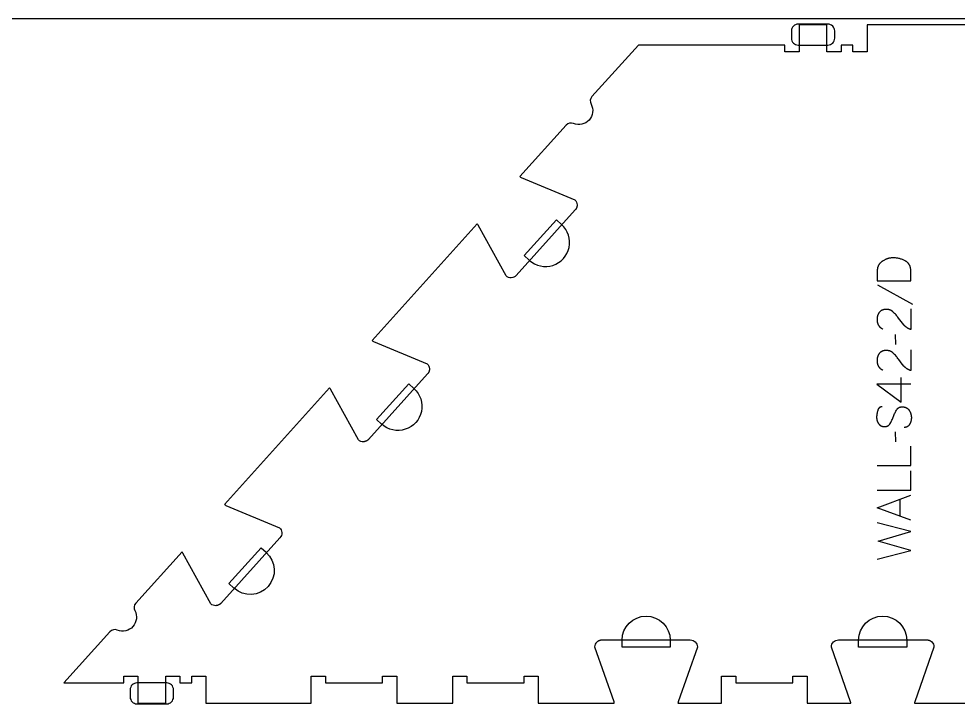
# Model space of a CAD drawing. Extents: x 0 to 4485, y 0 to 10771.
# Drawn here: x 1524 to 2354, y 4959 to 5569 of the extents above; entities that cross this region are included whole.
import ezdxf

# ---------------------------------------------------------------- set-up
doc = ezdxf.new("R2010")
doc.units = 0
for name, color, linetype in [('0_SHEET_SPRUCEPLY_2440X122', 1, 'CONTINUOUS'), ('1_ANYTOOL_1MMDEEP_LABELS_S', 2, 'CONTINUOUS'), ('4_ANYTOOL_CUTTHROUGH_OUTSI', 5, 'CONTINUOUS'), ('5_ANYTOOL_HALF_MILL_9MM_IN', 3, 'CONTINUOUS')]:
    doc.layers.add(name, color=color, linetype=linetype)

msp = doc.modelspace()

# ---------------------------------------------------------------- linework, layer by layer
at = {"layer": '0_SHEET_SPRUCEPLY_2440X122'}
msp.add_lwpolyline([(371.7, 5569.42), (371.7, 4349.42), (2811.7, 4349.42), (2811.7, 5569.42)], close=True, dxfattribs=at)
at = {"layer": '1_ANYTOOL_1MMDEEP_LABELS_S', "color": 2}
msp.add_lwpolyline([(2281.97, 5337.79), (2311.97, 5337.79), (2311.89, 5346.32), (2311.88, 5346.73), (2311.86, 5347.14), (2311.83, 5347.53), (2311.79, 5347.92), (2311.74, 5348.3), (2311.69, 5348.67), (2311.62, 5349.04), (2311.54, 5349.39), (2311.46, 5349.74), (2311.36, 5350.08), (2311.26, 5350.41), (2311.14, 5350.74), (2311.02, 5351.06), (2310.95, 5351.21), (2310.89, 5351.36), (2310.82, 5351.52), (2310.74, 5351.67), (2310.67, 5351.81), (2310.59, 5351.96), (2310.51, 5352.1), (2310.43, 5352.24), (2310.35, 5352.38), (2310.26, 5352.52), (2310.17, 5352.66), (2310.08, 5352.79), (2309.98, 5352.92), (2309.89, 5353.05), (2309.79, 5353.18), (2309.69, 5353.31), (2309.59, 5353.43), (2309.48, 5353.55), (2309.37, 5353.67), (2309.26, 5353.79), (2309.15, 5353.91), (2309.03, 5354.02), (2308.92, 5354.13), (2308.8, 5354.24), (2308.68, 5354.35), (2308.55, 5354.46), (2308.42, 5354.56), (2308.3, 5354.66), (2308.16, 5354.76), (2308.03, 5354.86), (2307.89, 5354.96), (2307.75, 5355.05), (2307.47, 5355.24), (2307.18, 5355.41), (2306.87, 5355.58), (2306.25, 5355.9), (2305.63, 5356.19), (2305, 5356.47), (2304.36, 5356.72), (2303.72, 5356.96), (2303.07, 5357.17), (2302.42, 5357.37), (2301.76, 5357.54), (2301.1, 5357.69), (2300.43, 5357.83), (2299.75, 5357.94), (2299.07, 5358.03), (2298.38, 5358.1), (2297.69, 5358.15), (2296.99, 5358.18), (2296.29, 5358.19), (2295.69, 5358.18), (2295.1, 5358.16), (2294.51, 5358.11), (2293.94, 5358.04), (2293.36, 5357.95), (2293.08, 5357.9), (2292.8, 5357.84), (2292.51, 5357.78), (2292.24, 5357.72), (2291.96, 5357.65), (2291.68, 5357.57), (2291.41, 5357.49), (2291.13, 5357.41), (2290.86, 5357.32), (2290.59, 5357.22), (2290.32, 5357.12), (2290.05, 5357.02), (2289.79, 5356.91), (2289.52, 5356.8), (2289, 5356.55), (2288.48, 5356.29), (2287.97, 5356.01), (2287.46, 5355.71), (2287.15, 5355.51), (2286.86, 5355.32), (2286.57, 5355.11), (2286.29, 5354.91), (2286.02, 5354.7), (2285.76, 5354.49), (2285.51, 5354.28), (2285.27, 5354.06), (2285.04, 5353.84), (2284.81, 5353.61), (2284.6, 5353.38), (2284.4, 5353.15), (2284.2, 5352.91), (2284.02, 5352.68), (2283.84, 5352.43), (2283.67, 5352.19), (2283.51, 5351.94), (2283.36, 5351.69), (2283.22, 5351.43), (2283.09, 5351.17), (2282.97, 5350.91), (2282.86, 5350.65), (2282.76, 5350.38), (2282.67, 5350.1), (2282.58, 5349.83), (2282.51, 5349.55), (2282.44, 5349.27), (2282.38, 5348.98), (2282.34, 5348.69), (2282.3, 5348.4), (2282.27, 5348.1), (2282.25, 5347.8), (2282.15, 5345.37), (2282.06, 5342.89), (2282.01, 5340.36)], close=True, dxfattribs=at)
for points in [[(2282.44, 5334.37), (2313.22, 5317.18)], [(2311.93, 5313.15), (2311.89, 5294.85), (2311.43, 5295), (2311.21, 5295.08), (2310.99, 5295.16), (2310.77, 5295.24), (2310.55, 5295.33), (2310.33, 5295.43), (2310.12, 5295.52), (2309.91, 5295.62), (2309.7, 5295.73), (2309.5, 5295.83), (2309.3, 5295.94), (2309.09, 5296.06), (2308.9, 5296.17), (2308.7, 5296.3), (2308.51, 5296.42), (2308.32, 5296.55), (2308.13, 5296.68), (2307.94, 5296.82), (2307.76, 5296.96), (2307.58, 5297.1), (2307.4, 5297.24), (2307.22, 5297.39), (2307.05, 5297.55), (2306.87, 5297.7), (2306.7, 5297.86), (2306.54, 5298.03), (2306.37, 5298.2), (2306.21, 5298.37), (2306.05, 5298.54), (2305.74, 5298.9), (2304.52, 5300.38), (2303.33, 5301.87), (2302.17, 5303.38), (2301.04, 5304.9), (2300.48, 5305.66), (2299.91, 5306.39), (2299.34, 5307.1), (2298.75, 5307.79), (2298.16, 5308.46), (2297.56, 5309.1), (2296.95, 5309.72), (2296.33, 5310.32), (2296.17, 5310.47), (2296.02, 5310.61), (2295.85, 5310.74), (2295.69, 5310.88), (2295.53, 5311), (2295.36, 5311.12), (2295.19, 5311.24), (2295.02, 5311.35), (2294.84, 5311.46), (2294.66, 5311.57), (2294.48, 5311.66), (2294.3, 5311.76), (2294.12, 5311.85), (2293.93, 5311.93), (2293.75, 5312.01), (2293.56, 5312.09), (2293.36, 5312.16), (2293.17, 5312.23), (2292.97, 5312.29), (2292.77, 5312.35), (2292.57, 5312.4), (2292.37, 5312.45), (2292.16, 5312.49), (2291.95, 5312.53), (2291.74, 5312.57), (2291.53, 5312.6), (2291.31, 5312.62), (2291.09, 5312.64), (2290.87, 5312.66), (2290.65, 5312.67), (2290.43, 5312.68), (2290.2, 5312.68), (2289.95, 5312.68), (2289.71, 5312.67), (2289.46, 5312.66), (2289.22, 5312.64), (2288.99, 5312.62), (2288.76, 5312.59), (2288.53, 5312.56), (2288.31, 5312.52), (2288.09, 5312.48), (2287.87, 5312.43), (2287.66, 5312.38), (2287.45, 5312.32), (2287.25, 5312.26), (2287.05, 5312.2), (2286.85, 5312.12), (2286.66, 5312.05), (2286.47, 5311.97), (2286.28, 5311.88), (2286.1, 5311.79), (2285.92, 5311.69), (2285.74, 5311.59), (2285.57, 5311.48), (2285.41, 5311.37), (2285.24, 5311.26), (2285.08, 5311.14), (2284.93, 5311.01), (2284.78, 5310.88), (2284.63, 5310.74), (2284.48, 5310.6), (2284.34, 5310.46), (2284.21, 5310.31), (2284.07, 5310.15), (2283.94, 5309.99), (2283.82, 5309.83), (2283.7, 5309.67), (2283.58, 5309.5), (2283.47, 5309.33), (2283.36, 5309.16), (2283.26, 5308.98), (2283.15, 5308.8), (2283.06, 5308.62), (2282.97, 5308.44), (2282.88, 5308.26), (2282.79, 5308.07), (2282.71, 5307.88), (2282.64, 5307.68), (2282.57, 5307.49), (2282.5, 5307.29), (2282.43, 5307.09), (2282.38, 5306.89), (2282.32, 5306.68), (2282.27, 5306.47), (2282.22, 5306.26), (2282.18, 5306.05), (2282.14, 5305.83), (2282.1, 5305.61), (2282.07, 5305.39), (2282.05, 5305.17), (2282.02, 5304.94), (2282.01, 5304.71), (2281.99, 5304.48), (2281.98, 5304.24), (2281.97, 5303.77), (2281.98, 5303.4), (2281.99, 5303.04), (2282.02, 5302.69), (2282.05, 5302.34), (2282.1, 5302), (2282.15, 5301.67), (2282.22, 5301.34), (2282.29, 5301.02), (2282.38, 5300.7), (2282.42, 5300.55), (2282.47, 5300.4), (2282.52, 5300.24), (2282.58, 5300.09), (2282.63, 5299.95), (2282.69, 5299.8), (2282.75, 5299.66), (2282.81, 5299.51), (2282.88, 5299.37), (2282.95, 5299.23), (2283.02, 5299.09), (2283.09, 5298.96), (2283.17, 5298.82), (2283.25, 5298.69), (2283.33, 5298.56), (2283.41, 5298.43), (2283.5, 5298.3), (2283.59, 5298.17), (2283.68, 5298.04), (2283.77, 5297.92), (2283.87, 5297.8), (2283.97, 5297.68), (2284.07, 5297.56), (2284.17, 5297.44), (2284.28, 5297.33), (2284.38, 5297.21), (2284.49, 5297.1), (2284.61, 5296.99), (2284.72, 5296.88), (2284.84, 5296.77), (2284.96, 5296.67), (2285.09, 5296.56), (2285.34, 5296.36), (2285.6, 5296.17), (2285.88, 5295.97), (2286.16, 5295.79), (2286.46, 5295.61), (2286.76, 5295.44), (2287.07, 5295.28)], [(2298.09, 5290.57), (2298.17, 5281.78)], [(2311.93, 5276.85), (2311.89, 5258.55), (2311.43, 5258.7), (2311.21, 5258.78), (2310.99, 5258.86), (2310.77, 5258.94), (2310.55, 5259.03), (2310.33, 5259.13), (2310.12, 5259.22), (2309.91, 5259.32), (2309.7, 5259.43), (2309.5, 5259.53), (2309.3, 5259.64), (2309.09, 5259.76), (2308.9, 5259.87), (2308.7, 5260), (2308.51, 5260.12), (2308.32, 5260.25), (2308.13, 5260.38), (2307.94, 5260.52), (2307.76, 5260.66), (2307.58, 5260.8), (2307.4, 5260.94), (2307.22, 5261.09), (2307.05, 5261.25), (2306.87, 5261.4), (2306.7, 5261.56), (2306.54, 5261.73), (2306.37, 5261.9), (2306.21, 5262.07), (2306.05, 5262.24), (2305.74, 5262.6), (2304.52, 5264.08), (2303.33, 5265.57), (2302.17, 5267.08), (2301.04, 5268.6), (2300.48, 5269.36), (2299.91, 5270.09), (2299.34, 5270.8), (2298.75, 5271.49), (2298.16, 5272.16), (2297.56, 5272.8), (2296.95, 5273.42), (2296.33, 5274.02), (2296.17, 5274.17), (2296.02, 5274.31), (2295.85, 5274.44), (2295.69, 5274.58), (2295.53, 5274.7), (2295.36, 5274.82), (2295.19, 5274.94), (2295.02, 5275.05), (2294.84, 5275.16), (2294.66, 5275.27), (2294.48, 5275.36), (2294.3, 5275.46), (2294.12, 5275.55), (2293.93, 5275.63), (2293.75, 5275.71), (2293.56, 5275.79), (2293.36, 5275.86), (2293.17, 5275.93), (2292.97, 5275.99), (2292.77, 5276.05), (2292.57, 5276.1), (2292.37, 5276.15), (2292.16, 5276.19), (2291.95, 5276.23), (2291.74, 5276.27), (2291.53, 5276.3), (2291.31, 5276.32), (2291.09, 5276.34), (2290.87, 5276.36), (2290.65, 5276.37), (2290.43, 5276.38), (2290.2, 5276.38), (2289.95, 5276.38), (2289.71, 5276.37), (2289.46, 5276.36), (2289.22, 5276.34), (2288.99, 5276.32), (2288.76, 5276.29), (2288.53, 5276.26), (2288.31, 5276.22), (2288.09, 5276.18), (2287.87, 5276.13), (2287.66, 5276.08), (2287.45, 5276.02), (2287.25, 5275.96), (2287.05, 5275.9), (2286.85, 5275.82), (2286.66, 5275.75), (2286.47, 5275.67), (2286.28, 5275.58), (2286.1, 5275.49), (2285.92, 5275.39), (2285.74, 5275.29), (2285.57, 5275.18), (2285.41, 5275.07), (2285.24, 5274.96), (2285.08, 5274.84), (2284.93, 5274.71), (2284.78, 5274.58), (2284.63, 5274.44), (2284.48, 5274.3), (2284.34, 5274.16), (2284.21, 5274.01), (2284.07, 5273.85), (2283.94, 5273.69), (2283.82, 5273.53), (2283.7, 5273.37), (2283.58, 5273.2), (2283.47, 5273.03), (2283.36, 5272.86), (2283.26, 5272.68), (2283.15, 5272.5), (2283.06, 5272.32), (2282.97, 5272.14), (2282.88, 5271.96), (2282.79, 5271.77), (2282.71, 5271.58), (2282.64, 5271.38), (2282.57, 5271.19), (2282.5, 5270.99), (2282.43, 5270.79), (2282.38, 5270.59), (2282.32, 5270.38), (2282.27, 5270.17), (2282.22, 5269.96), (2282.18, 5269.75), (2282.14, 5269.53), (2282.1, 5269.31), (2282.07, 5269.09), (2282.05, 5268.87), (2282.02, 5268.64), (2282.01, 5268.41), (2281.99, 5268.18), (2281.98, 5267.94), (2281.97, 5267.47), (2281.98, 5267.1), (2281.99, 5266.74), (2282.02, 5266.39), (2282.05, 5266.04), (2282.1, 5265.7), (2282.15, 5265.37), (2282.22, 5265.04), (2282.29, 5264.72), (2282.38, 5264.4), (2282.42, 5264.25), (2282.47, 5264.1), (2282.52, 5263.94), (2282.58, 5263.79), (2282.63, 5263.65), (2282.69, 5263.5), (2282.75, 5263.36), (2282.81, 5263.21), (2282.88, 5263.07), (2282.95, 5262.93), (2283.02, 5262.79), (2283.09, 5262.66), (2283.17, 5262.52), (2283.25, 5262.39), (2283.33, 5262.26), (2283.41, 5262.13), (2283.5, 5262), (2283.59, 5261.87), (2283.68, 5261.74), (2283.77, 5261.62), (2283.87, 5261.5), (2283.97, 5261.38), (2284.07, 5261.26), (2284.17, 5261.14), (2284.28, 5261.03), (2284.38, 5260.91), (2284.49, 5260.8), (2284.61, 5260.69), (2284.72, 5260.58), (2284.84, 5260.47), (2284.96, 5260.37), (2285.09, 5260.26), (2285.34, 5260.06), (2285.6, 5259.87), (2285.88, 5259.67), (2286.16, 5259.49), (2286.46, 5259.31), (2286.76, 5259.14), (2287.07, 5258.98)], [(2303.32, 5230.65), (2303.32, 5252.42)], [(2311.97, 5246.64), (2281.93, 5246.68), (2303.32, 5230.65)], [(2286.56, 5226.62), (2286.37, 5226.62), (2286.28, 5226.62), (2286.19, 5226.61), (2286.1, 5226.6), (2286.01, 5226.59), (2285.92, 5226.58), (2285.83, 5226.57), (2285.74, 5226.56), (2285.66, 5226.54), (2285.58, 5226.53), (2285.49, 5226.51), (2285.41, 5226.49), (2285.33, 5226.47), (2285.25, 5226.44), (2285.17, 5226.42), (2285.09, 5226.39), (2285.01, 5226.36), (2284.94, 5226.33), (2284.86, 5226.3), (2284.79, 5226.27), (2284.72, 5226.24), (2284.64, 5226.2), (2284.57, 5226.16), (2284.5, 5226.12), (2284.43, 5226.08), (2284.37, 5226.04), (2284.3, 5226), (2284.23, 5225.95), (2284.17, 5225.9), (2284.1, 5225.85), (2284.04, 5225.8), (2283.98, 5225.75), (2283.92, 5225.7), (2283.86, 5225.64), (2283.8, 5225.59), (2283.74, 5225.53), (2283.69, 5225.47), (2283.63, 5225.41), (2283.58, 5225.34), (2283.52, 5225.28), (2283.47, 5225.21), (2283.42, 5225.14), (2283.37, 5225.07), (2283.32, 5225), (2283.27, 5224.93), (2283.22, 5224.85), (2283.18, 5224.78), (2283.13, 5224.7), (2283.09, 5224.62), (2283.04, 5224.54), (2283, 5224.46), (2282.92, 5224.29), (2282.84, 5224.11), (2282.77, 5223.93), (2282.7, 5223.74), (2282.63, 5223.55), (2282.57, 5223.34), (2282.35, 5222.53), (2282.16, 5221.73), (2282, 5220.95), (2281.87, 5220.18), (2281.81, 5219.8), (2281.76, 5219.42), (2281.72, 5219.05), (2281.69, 5218.68), (2281.66, 5218.31), (2281.65, 5217.95), (2281.63, 5217.59), (2281.63, 5217.24), (2281.63, 5217.04), (2281.64, 5216.85), (2281.65, 5216.66), (2281.66, 5216.46), (2281.67, 5216.28), (2281.69, 5216.09), (2281.72, 5215.9), (2281.74, 5215.71), (2281.77, 5215.53), (2281.81, 5215.34), (2281.85, 5215.16), (2281.89, 5214.98), (2281.93, 5214.8), (2281.98, 5214.62), (2282.03, 5214.45), (2282.09, 5214.27), (2282.14, 5214.09), (2282.21, 5213.92), (2282.27, 5213.75), (2282.34, 5213.58), (2282.41, 5213.41), (2282.49, 5213.24), (2282.57, 5213.07), (2282.65, 5212.91), (2282.74, 5212.74), (2282.83, 5212.58), (2282.93, 5212.42), (2283.02, 5212.25), (2283.13, 5212.09), (2283.23, 5211.94), (2283.34, 5211.78), (2283.45, 5211.62), (2283.57, 5211.47), (2283.69, 5211.32), (2283.81, 5211.18), (2283.93, 5211.04), (2284.06, 5210.91), (2284.19, 5210.78), (2284.32, 5210.65), (2284.46, 5210.54), (2284.6, 5210.42), (2284.74, 5210.31), (2284.89, 5210.21), (2285.04, 5210.11), (2285.19, 5210.01), (2285.35, 5209.92), (2285.5, 5209.84), (2285.66, 5209.76), (2285.83, 5209.68), (2286, 5209.61), (2286.17, 5209.55), (2286.34, 5209.49), (2286.52, 5209.43), (2286.7, 5209.38), (2286.88, 5209.33), (2287.06, 5209.29), (2287.25, 5209.26), (2287.44, 5209.22), (2287.64, 5209.2), (2287.84, 5209.18), (2288.04, 5209.16), (2288.24, 5209.15), (2288.45, 5209.14), (2288.66, 5209.14), (2288.87, 5209.14), (2289.09, 5209.15), (2289.29, 5209.16), (2289.5, 5209.18), (2289.7, 5209.21), (2289.89, 5209.24), (2290.09, 5209.27), (2290.28, 5209.31), (2290.46, 5209.36), (2290.64, 5209.41), (2290.82, 5209.47), (2291, 5209.53), (2291.08, 5209.57), (2291.17, 5209.6), (2291.25, 5209.64), (2291.34, 5209.68), (2291.42, 5209.72), (2291.5, 5209.76), (2291.58, 5209.8), (2291.66, 5209.84), (2291.74, 5209.89), (2291.82, 5209.94), (2291.89, 5209.98), (2291.97, 5210.03), (2292.04, 5210.08), (2292.12, 5210.13), (2292.19, 5210.19), (2292.26, 5210.24), (2292.33, 5210.3), (2292.4, 5210.36), (2292.47, 5210.41), (2292.54, 5210.47), (2292.61, 5210.54), (2292.68, 5210.6), (2292.74, 5210.66), (2292.81, 5210.73), (2292.93, 5210.86), (2293.06, 5211), (2293.17, 5211.15), (2293.29, 5211.3), (2293.4, 5211.46), (2293.51, 5211.62), (2293.62, 5211.79), (2293.72, 5211.97), (2294.11, 5212.68), (2294.49, 5213.41), (2294.85, 5214.16), (2295.21, 5214.92), (2295.56, 5215.7), (2295.89, 5216.5), (2296.21, 5217.31), (2296.52, 5218.14), (2296.84, 5218.96), (2297.16, 5219.77), (2297.51, 5220.55), (2297.87, 5221.32), (2298.24, 5222.06), (2298.63, 5222.79), (2299.04, 5223.49), (2299.46, 5224.18), (2299.57, 5224.35), (2299.68, 5224.51), (2299.8, 5224.66), (2299.86, 5224.73), (2299.92, 5224.81), (2299.98, 5224.88), (2300.04, 5224.95), (2300.11, 5225.02), (2300.17, 5225.09), (2300.24, 5225.15), (2300.31, 5225.22), (2300.37, 5225.28), (2300.44, 5225.34), (2300.51, 5225.4), (2300.58, 5225.46), (2300.65, 5225.52), (2300.73, 5225.57), (2300.8, 5225.63), (2300.88, 5225.68), (2300.95, 5225.73), (2301.03, 5225.78), (2301.11, 5225.83), (2301.18, 5225.88), (2301.26, 5225.92), (2301.34, 5225.97), (2301.43, 5226.01), (2301.51, 5226.05), (2301.59, 5226.09), (2301.68, 5226.13), (2301.76, 5226.17), (2301.85, 5226.2), (2301.94, 5226.24), (2302.02, 5226.27), (2302.11, 5226.3), (2302.2, 5226.33), (2302.3, 5226.36), (2302.39, 5226.38), (2302.58, 5226.43), (2302.77, 5226.47), (2302.96, 5226.51), (2303.16, 5226.54), (2303.37, 5226.57), (2303.57, 5226.59), (2303.79, 5226.6), (2304, 5226.61), (2304.22, 5226.61), (2304.44, 5226.61), (2304.67, 5226.6), (2304.9, 5226.58), (2305.13, 5226.56), (2305.36, 5226.53), (2305.58, 5226.5), (2305.8, 5226.46), (2306.02, 5226.42), (2306.23, 5226.38), (2306.44, 5226.33), (2306.65, 5226.27), (2306.85, 5226.21), (2307.05, 5226.14), (2307.24, 5226.07), (2307.43, 5225.99), (2307.62, 5225.91), (2307.8, 5225.83), (2307.98, 5225.73), (2308.15, 5225.64), (2308.33, 5225.54), (2308.49, 5225.43), (2308.66, 5225.32), (2308.82, 5225.2), (2308.97, 5225.08), (2309.13, 5224.95), (2309.28, 5224.82), (2309.42, 5224.68), (2309.56, 5224.54), (2309.7, 5224.39), (2309.84, 5224.24), (2309.97, 5224.09), (2310.09, 5223.92), (2310.22, 5223.76), (2310.34, 5223.59), (2310.45, 5223.41), (2310.67, 5223.05), (2310.88, 5222.68), (2311.07, 5222.32), (2311.25, 5221.94), (2311.42, 5221.57), (2311.57, 5221.19), (2311.64, 5221), (2311.71, 5220.81), (2311.77, 5220.62), (2311.83, 5220.42), (2311.89, 5220.23), (2311.94, 5220.04), (2311.99, 5219.84), (2312.03, 5219.64), (2312.08, 5219.45), (2312.12, 5219.25), (2312.15, 5219.05), (2312.18, 5218.85), (2312.21, 5218.65), (2312.24, 5218.45), (2312.28, 5218.04), (2312.3, 5217.63), (2312.32, 5217.22), (2312.32, 5216.8), (2312.3, 5216.39), (2312.27, 5215.99), (2312.24, 5215.59), (2312.18, 5215.2), (2312.12, 5214.81), (2312.04, 5214.42), (2311.95, 5214.04), (2311.85, 5213.66), (2311.73, 5213.29), (2311.61, 5212.92), (2311.46, 5212.56), (2311.31, 5212.2), (2311.14, 5211.85), (2310.97, 5211.5), (2310.77, 5211.15), (2310.67, 5210.98), (2310.57, 5210.82), (2310.46, 5210.66), (2310.35, 5210.51), (2310.24, 5210.36), (2310.13, 5210.22), (2310.01, 5210.08), (2309.89, 5209.95), (2309.76, 5209.83), (2309.64, 5209.7), (2309.51, 5209.59), (2309.37, 5209.48), (2309.31, 5209.43), (2309.24, 5209.38), (2309.17, 5209.33), (2309.1, 5209.28), (2309.03, 5209.23), (2308.96, 5209.18), (2308.89, 5209.14), (2308.81, 5209.09), (2308.74, 5209.05), (2308.67, 5209.01), (2308.59, 5208.97), (2308.51, 5208.93), (2308.44, 5208.9), (2308.36, 5208.86), (2308.28, 5208.83), (2308.21, 5208.79), (2308.13, 5208.76), (2308.05, 5208.73), (2307.97, 5208.7), (2307.88, 5208.68), (2307.72, 5208.63), (2307.55, 5208.58), (2307.38, 5208.54), (2307.21, 5208.5), (2307.03, 5208.48), (2306.85, 5208.45), (2306.67, 5208.43), (2306.48, 5208.42), (2306.29, 5208.41), (2306.1, 5208.41)], [(2298.09, 5204.38), (2298.17, 5195.59)], [(2281.97, 5174.64), (2311.97, 5174.64), (2311.97, 5191.74)], [(2281.97, 5152.82), (2311.97, 5152.82), (2311.97, 5169.92)], [(2311.97, 5126.59), (2281.97, 5137.48), (2311.97, 5148.54)], [(2302.42, 5130.07), (2302.42, 5144.98)], [(2281.97, 5091.88), (2311.97, 5099.59), (2282.87, 5108.04), (2311.97, 5116.52), (2281.97, 5124.02)]]:
    msp.add_lwpolyline(points, dxfattribs=at)
at = {"layer": '4_ANYTOOL_CUTTHROUGH_OUTSI', "color": 5}
msp.add_lwpolyline([(2382.26, 5564.17), (2332.51, 5564.17), (2332.51, 5564.17), (2273.2, 5564.17), (2273.2, 5540.17), (2260.7, 5540.17), (2260.7, 5546.17), (2250.2, 5546.17), (2250.2, 5540.17), (2237.7, 5540.17), (2237.7, 5564.17), (2213.2, 5564.17), (2213.2, 5540.17), (2200.7, 5540.17), (2200.7, 5546.17), (2071.19, 5546.17), (2030.19, 5500.63), (2030.19, 5500.63, 0.317837), (2029.41, 5494.04, -0.707107), (2013.95, 5476.87, 0.317837), (2007.47, 5475.41), (1966.57, 5429.98, 0.061485), (1967.76, 5429.22), (2014.94, 5409.48), (2014.98, 5409.46), (2015.01, 5409.43), (2015.01, 5409.43, -0.198912), (2017.07, 5405.11), (2017.08, 5404.96), (2017.08, 5404.81), (2017.08, 5404.66), (2017.07, 5404.51), (2017.07, 5404.36), (2017.05, 5404.21), (2017.04, 5404.05), (2017.02, 5403.9), (2016.99, 5403.75), (2016.97, 5403.6), (2016.93, 5403.45), (2016.9, 5403.3), (2016.86, 5403.14), (2016.82, 5403), (2016.77, 5402.85), (2016.72, 5402.7), (2016.67, 5402.55), (2016.61, 5402.41), (2016.55, 5402.27), (2016.49, 5402.13), (2016.42, 5401.99), (2016.35, 5401.85), (2016.27, 5401.71), (2016.2, 5401.58), (2016.11, 5401.45), (2016.03, 5401.32), (2015.95, 5401.2), (2015.86, 5401.07), (2015.76, 5400.95), (2015.67, 5400.83), (2015.57, 5400.72), (2015.47, 5400.6), (1963.28, 5342.64, -0.414214), (1954.46, 5342.18), (1954.42, 5342.21), (1954.4, 5342.24), (1929.83, 5387.1), (1929.83, 5387.1, 0.061485), (1928.96, 5388.21), (1836.16, 5285.14, 0.061485), (1837.34, 5284.38), (1884.53, 5264.64), (1884.57, 5264.62), (1884.6, 5264.59), (1884.6, 5264.59, -0.198912), (1886.66, 5260.27), (1886.66, 5260.13), (1886.67, 5259.97), (1886.67, 5259.82), (1886.66, 5259.67), (1886.65, 5259.52), (1886.64, 5259.37), (1886.62, 5259.21), (1886.6, 5259.06), (1886.58, 5258.91), (1886.55, 5258.76), (1886.52, 5258.61), (1886.49, 5258.46), (1886.45, 5258.31), (1886.4, 5258.16), (1886.36, 5258.01), (1886.31, 5257.86), (1886.25, 5257.72), (1886.2, 5257.57), (1886.14, 5257.43), (1886.07, 5257.29), (1886, 5257.15), (1885.93, 5257.01), (1885.86, 5256.87), (1885.78, 5256.74), (1885.7, 5256.61), (1885.62, 5256.48), (1885.53, 5256.36), (1885.44, 5256.23), (1885.35, 5256.11), (1885.26, 5255.99), (1885.16, 5255.88), (1885.06, 5255.77), (1832.87, 5197.8), (1832.77, 5197.69), (1832.66, 5197.58), (1832.56, 5197.48), (1832.44, 5197.37), (1832.33, 5197.27), (1832.21, 5197.17), (1832.1, 5197.08), (1831.97, 5196.98), (1831.85, 5196.89), (1831.72, 5196.8), (1831.59, 5196.72), (1831.46, 5196.64), (1831.33, 5196.56), (1831.19, 5196.48), (1831.05, 5196.41), (1830.92, 5196.34), (1830.77, 5196.28), (1830.63, 5196.21), (1830.49, 5196.16), (1830.34, 5196.1), (1830.2, 5196.05), (1830.05, 5196), (1829.9, 5195.96), (1829.75, 5195.92), (1829.6, 5195.89), (1829.45, 5195.85), (1829.3, 5195.83), (1829.15, 5195.8), (1829, 5195.78), (1828.85, 5195.76), (1828.7, 5195.75), (1828.55, 5195.74, -0.198912), (1824.04, 5197.34), (1824.01, 5197.37), (1823.99, 5197.4), (1799.42, 5242.26), (1799.42, 5242.26, 0.061485), (1798.54, 5243.37), (1705.74, 5140.3, 0.061485), (1706.93, 5139.55), (1754.11, 5119.8), (1754.15, 5119.78), (1754.19, 5119.75), (1754.19, 5119.75, -0.414214), (1754.65, 5110.93), (1702.46, 5052.96), (1702.35, 5052.85), (1702.25, 5052.74), (1702.14, 5052.64), (1702.03, 5052.53), (1701.92, 5052.43), (1701.8, 5052.33), (1701.68, 5052.24), (1701.56, 5052.14), (1701.44, 5052.05), (1701.31, 5051.96), (1701.18, 5051.88), (1701.05, 5051.8), (1700.91, 5051.72), (1700.78, 5051.64), (1700.64, 5051.57), (1700.5, 5051.5), (1700.36, 5051.44), (1700.22, 5051.38), (1700.07, 5051.32), (1699.93, 5051.26), (1699.78, 5051.21), (1699.63, 5051.17), (1699.49, 5051.12), (1699.34, 5051.08), (1699.19, 5051.05), (1699.04, 5051.02), (1698.89, 5050.99), (1698.74, 5050.96), (1698.59, 5050.94), (1698.44, 5050.92), (1698.29, 5050.91), (1698.14, 5050.9, -0.198912), (1693.63, 5052.5), (1693.6, 5052.53), (1693.58, 5052.56), (1669.01, 5097.43), (1669.01, 5097.43, 0.061485), (1668.13, 5098.53), (1627.22, 5053.1, 0.317837), (1626.44, 5046.5, -0.317837), (1624.79, 5032.46, -0.317837), (1610.99, 5029.34, 0.317837), (1604.51, 5027.87), (1563.81, 4982.67), (1616.74, 4982.67), (1616.74, 4988.67), (1629.24, 4988.67), (1629.24, 4964.67), (1653.74, 4964.67), (1653.74, 4988.67), (1666.24, 4988.67), (1666.24, 4982.67), (1676.74, 4982.67), (1676.74, 4988.67), (1689.24, 4988.67), (1689.24, 4964.67), (1782.26, 4964.67), (1782.26, 4988.67), (1794.76, 4988.67), (1794.76, 4982.67), (1845.26, 4982.67), (1845.26, 4988.67), (1857.76, 4988.67), (1857.76, 4964.67), (1907.26, 4964.67), (1907.26, 4988.67), (1919.76, 4988.67), (1919.76, 4982.67), (1970.26, 4982.67), (1970.26, 4988.67), (1982.76, 4988.67), (1982.76, 4964.67), (2049.96, 4964.67), (2049.96, 4964.67, 0.061485), (2049.72, 4966.06), (2032.83, 5014.34), (2032.81, 5014.38), (2032.81, 5014.42), (2032.81, 5014.42, -0.198912), (2034.64, 5018.84), (2034.75, 5018.95), (2034.86, 5019.05), (2034.97, 5019.15), (2035.09, 5019.25), (2035.21, 5019.34), (2035.33, 5019.43), (2035.45, 5019.52), (2035.58, 5019.61), (2035.71, 5019.7), (2035.84, 5019.78), (2035.97, 5019.86), (2036.11, 5019.93), (2036.25, 5020), (2036.39, 5020.07), (2036.53, 5020.13), (2036.67, 5020.2), (2036.81, 5020.25), (2036.96, 5020.31), (2037.11, 5020.36), (2037.25, 5020.4), (2037.4, 5020.45), (2037.55, 5020.49), (2037.7, 5020.52), (2037.85, 5020.55), (2038.01, 5020.58), (2038.16, 5020.61), (2038.31, 5020.63), (2038.46, 5020.64), (2038.61, 5020.66), (2038.76, 5020.66), (2038.91, 5020.67), (2039.06, 5020.67), (2117.06, 5020.67, -0.414214), (2123.31, 5014.42), (2123.31, 5014.38), (2123.3, 5014.34), (2106.4, 4966.06), (2106.4, 4966.06, 0.061485), (2106.17, 4964.67), (2144.76, 4964.67), (2144.76, 4988.67), (2157.26, 4988.67), (2157.26, 4982.67), (2207.76, 4982.67), (2207.76, 4988.67), (2220.26, 4988.67), (2220.26, 4964.67), (2258.86, 4964.67), (2258.86, 4964.67, 0.061485), (2258.63, 4966.06), (2241.73, 5014.34), (2241.72, 5014.38), (2241.72, 5014.42), (2241.72, 5014.42, -0.414214), (2247.97, 5020.67), (2325.97, 5020.67), (2326.12, 5020.67), (2326.27, 5020.66), (2326.42, 5020.66), (2326.57, 5020.64), (2326.72, 5020.63), (2326.87, 5020.61), (2327.02, 5020.58), (2327.18, 5020.55), (2327.33, 5020.52), (2327.48, 5020.49), (2327.63, 5020.45), (2327.78, 5020.4), (2327.92, 5020.36), (2328.07, 5020.31), (2328.22, 5020.25), (2328.36, 5020.2), (2328.5, 5020.13), (2328.64, 5020.07), (2328.78, 5020), (2328.92, 5019.93), (2329.06, 5019.86), (2329.19, 5019.78), (2329.32, 5019.7), (2329.45, 5019.61), (2329.58, 5019.52), (2329.7, 5019.43), (2329.82, 5019.34), (2329.94, 5019.25), (2330.06, 5019.15), (2330.17, 5019.05), (2330.28, 5018.95), (2330.39, 5018.84, -0.198912), (2332.22, 5014.42), (2332.22, 5014.38), (2332.2, 5014.34), (2315.31, 4966.06), (2315.31, 4966.06, 0.061485), (2315.07, 4964.67), (2332.51, 4964.67), (2382.26, 4964.67)], format="xyb", dxfattribs=at)
at = {"layer": '5_ANYTOOL_HALF_MILL_9MM_IN'}
for points in [[(2212.33, 5564.67, 0.414214), (2206.33, 5558.67), (2206.33, 5552.17, 0.414214), (2212.33, 5546.17), (2238.58, 5546.17, 0.414214), (2244.58, 5552.17), (2244.58, 5558.67, 0.414214), (2238.58, 5564.67)], [(1974.97, 5356, 1), (2003.41, 5387.58), (2003.23, 5387.75), (1998.77, 5391.76), (1970.33, 5360.18), (1974.79, 5356.16), (1974.97, 5356)], [(1873, 5242.74, -1), (1844.56, 5211.16), (1844.37, 5211.33), (1839.92, 5215.34), (1868.35, 5246.92), (1872.81, 5242.91), (1873, 5242.74)], [(1742.58, 5097.9, -1), (1714.15, 5066.32), (1713.96, 5066.49), (1709.5, 5070.5), (1737.94, 5102.09), (1742.4, 5098.07), (1742.58, 5097.9)], [(2056.81, 5020.42, -1), (2099.31, 5020.42), (2099.31, 5020.17), (2099.31, 5014.17), (2056.81, 5014.17), (2056.81, 5020.17), (2056.81, 5020.42)], [(2265.72, 5020.42, -1), (2308.22, 5020.42), (2308.22, 5020.17), (2308.22, 5014.17), (2265.72, 5014.17), (2265.72, 5020.17), (2265.72, 5020.42)], [(1628.36, 4982.67, 0.414214), (1622.36, 4976.67), (1622.36, 4970.17, 0.414214), (1628.36, 4964.17), (1654.61, 4964.17, 0.414214), (1660.61, 4970.17), (1660.61, 4976.67, 0.414214), (1654.61, 4982.67)]]:
    msp.add_lwpolyline(points, format="xyb", close=True, dxfattribs=at)

doc.saveas('drawing.dxf')
